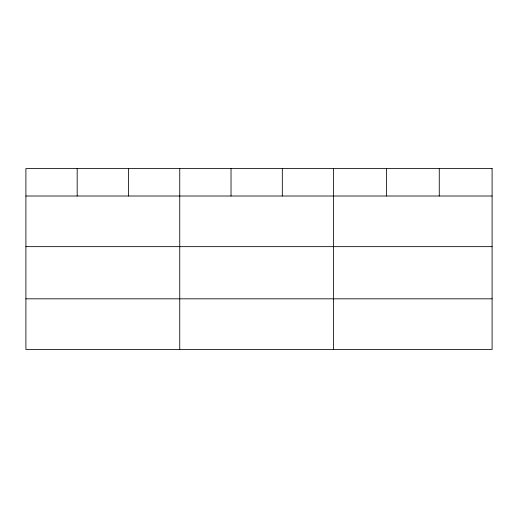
<?xml version="1.0" encoding="UTF-8"?>
<svg xmlns="http://www.w3.org/2000/svg" width="518" height="518" viewBox="0 0 518 518"><rect width="100%" height="100%" fill="white"/><g stroke="black" fill="none" stroke-linecap="round" stroke-linejoin="round"><path stroke-width="0.78" d="M25.9 196.011L492.1 196.011M25.9 246.652L492.1 246.652M25.9 298.821L492.1 298.821M439.264 168.538L439.264 196.011M386.428 168.538L386.428 196.011M333.592 168.538L333.592 349.462M282.31 168.538L282.31 196.011M231.028 168.538L231.028 196.011M179.746 168.538L179.746 349.462M128.464 168.538L128.464 196.011M77.182 168.538L77.182 196.011M492.1 168.538L25.9 168.538L25.9 349.462L492.1 349.462L492.1 168.538"/></g></svg>
